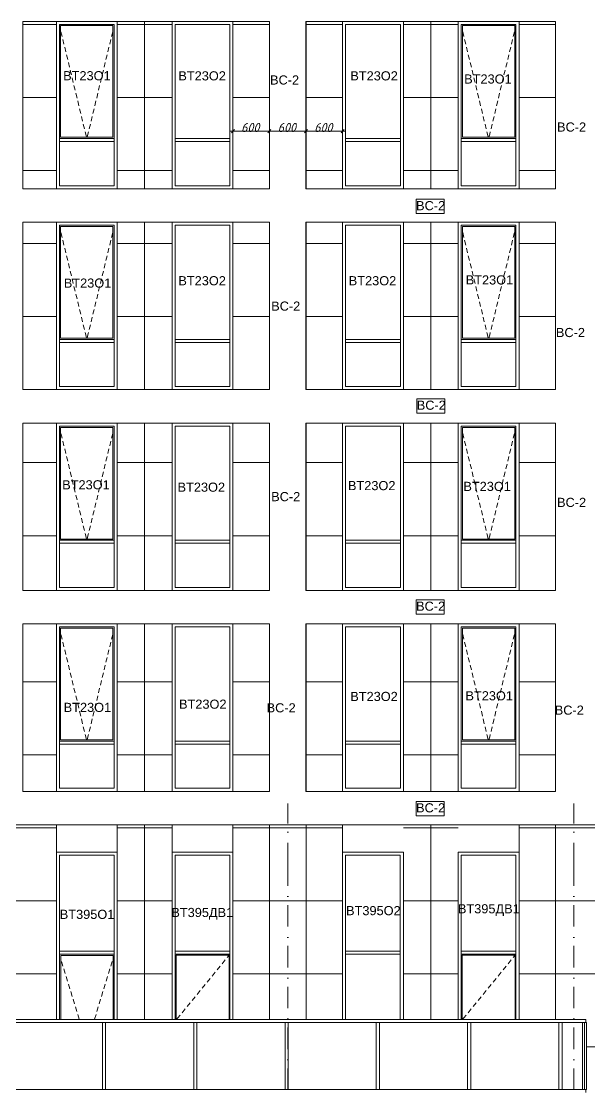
# Model space of a CAD drawing. Header units: millimetres. Extents: x 1499747 to 4230374, y -28481 to 441852.
# Drawn here: x 2644868 to 2654203, y -12484 to 5067 of the extents above; entities that cross this region are included whole.
import ezdxf
from ezdxf.xclip import XClip

# ---------------------------------------------------------------- set-up
doc = ezdxf.new("R2010")
doc.units = ezdxf.units.MM
doc.header["$MEASUREMENT"] = 0
doc.header["$XCLIPFRAME"] = 0
doc.set_wipeout_variables(frame=1)
doc.linetypes.add('Wipeout_Contour', pattern=[1000, 0, -1000])
doc.linetypes.add('Штрихпунктирная', pattern=[670.277762, 352.777767, -176.388884, 0, -141.111112])
for name, color, linetype, lineweight in [('1 Фасад_42_2D - Общий_Ном._пера__1_Ном._пера__7', 7, 'Continuous', 18), ('1 Фасад_42_2D - Общий_Ном._пера__20_Ном._пера__1', 1, 'Continuous', 18), ('1 Фасад_42_Витраж где быссейн_Ном._пера__1_Ном._пера__7', 7, 'Continuous', 18), ('1 Фасад_42_Витражные окна_Ном._пера__1_Ном._пера__7', 7, 'Continuous', 18), ('1 Фасад_42_Витражные окна_Ном._пера__20_Ном._пера__1', 1, 'Continuous', 18), ('1 Фасад_42_Витражные окна_Ном._пера__92_Ном._пера__233', 233, 'Continuous', 18), ('1 Фасад_42_Выступы_Ном._пера__1_Ном._пера__7', 7, 'Continuous', 18), ('1 Фасад_42_Отделка керамика_Ном._пера__1_Ном._пера__7', 7, 'Continuous', 18), ('1 Фасад_42_Сетка кладки_Ном._пера__20_Ном._пера__1', 1, 'Continuous', 18), ('1 Фасад_42_Сетка кладки_Ном._пера__62_Ном._пера__253', 252, 'Continuous', 18), ('1 Фасад_42_Элемент Модели - Оси_Ном._пера__2_Ном._пера__8', 8, 'Continuous', 18)]:
    doc.layers.add(name, color=color, linetype=linetype, lineweight=lineweight)
doc.layers.add('1 Фасад_42_2D - Общий_Ном._пера__20', color=7, linetype='Continuous')
doc.layers.add('Чертеж и Рисунок', color=7, linetype='Continuous')
doc.styles.add('СГЕНЕРИР_СТИЛЬ_1', font='')
doc.styles.add('СГЕНЕРИР_СТИЛЬ_2', font='arial.ttf')
doc.styles.get('СГЕНЕРИР_СТИЛЬ_1').set_extended_font_data('GOST Common', italic=True)

# ---------------------------------------------------------------- blocks, each defined once
blk = doc.blocks.new('Чертеж_5_42', base_point=(1557140, 9891))
at = {"layer": '1 Фасад_42_Витраж где быссейн_Ном._пера__1_Ном._пера__7', "color": 252, "linetype": 'Continuous', "true_color": 0x939598}
for p, q in [((1540021, 16341), (1538521, 16341)), ((1541521, 16341), (1540021, 16341)), ((1543021, 16341), (1541521, 16341)), ((1544521, 16341), (1543021, 16341)), ((1546021, 16341), (1544521, 16341)), ((1547521, 16341), (1546021, 16341)), ((1547940, 16341), (1547521, 16341)), ((1547940, 16291), (1547940, 16341)), ((1539996, 16291), (1538546, 16291)), ((1540021, 16291), (1539996, 16291)), ((1539996, 15191), (1539996, 16291)), ((1540046, 16291), (1540021, 16291)), ((1541496, 16291), (1540046, 16291)), ((1540046, 15191), (1540046, 16291)), ((1541521, 16291), (1541496, 16291)), ((1541496, 15191), (1541496, 16291)), ((1541546, 16291), (1541521, 16291)), ((1542996, 16291), (1541546, 16291)), ((1541546, 15191), (1541546, 16291)), ((1543021, 16291), (1542996, 16291)), ((1542996, 15191), (1542996, 16291)), ((1543046, 16291), (1543021, 16291)), ((1544496, 16291), (1543046, 16291)), ((1543046, 15191), (1543046, 16291)), ((1544521, 16291), (1544496, 16291)), ((1544496, 15191), (1544496, 16291)), ((1544546, 16291), (1544521, 16291)), ((1545996, 16291), (1544546, 16291)), ((1544546, 15191), (1544546, 16291)), ((1546021, 16291), (1545996, 16291)), ((1545996, 15191), (1545996, 16291)), ((1546046, 16291), (1546021, 16291)), ((1547496, 16291), (1546046, 16291)), ((1546046, 15191), (1546046, 16291)), ((1547521, 16291), (1547496, 16291)), ((1547496, 15191), (1547496, 16291)), ((1547546, 16291), (1547521, 16291)), ((1547905, 16291), (1547546, 16291)), ((1547546, 15191), (1547546, 16291)), ((1547885, 16291), (1547885, 15191)), ((1547913, 16291), (1547905, 16291)), ((1547920, 16291), (1547913, 16291)), ((1547913, 15191), (1547913, 16291)), ((1547940, 16291), (1547920, 16291)), ((1547948, 16291), (1547940, 16291)), ((1547948, 15191), (1547948, 16291)), ((1539996, 15191), (1538546, 15191)), ((1540021, 15191), (1539996, 15191)), ((1540046, 15191), (1540021, 15191)), ((1541496, 15191), (1540046, 15191)), ((1541521, 15191), (1541496, 15191)), ((1541546, 15191), (1541521, 15191)), ((1542996, 15191), (1541546, 15191)), ((1543021, 15191), (1542996, 15191)), ((1543046, 15191), (1543021, 15191)), ((1544496, 15191), (1543046, 15191)), ((1544521, 15191), (1544496, 15191)), ((1544546, 15191), (1544521, 15191)), ((1545996, 15191), (1544546, 15191)), ((1546021, 15191), (1545996, 15191)), ((1546046, 15191), (1546021, 15191)), ((1547496, 15191), (1546046, 15191)), ((1547521, 15191), (1547496, 15191)), ((1547546, 15191), (1547521, 15191)), ((1547905, 15191), (1547546, 15191)), ((1547905, 15191), (1547913, 15191)), ((1547913, 15191), (1547920, 15191)), ((1547940, 15191), (1547920, 15191)), ((1547940, 15191), (1547940, 15141)), ((1547940, 15191), (1547948, 15191))]:
    blk.add_line(p, q, dxfattribs=at)
at = {"layer": '1 Фасад_42_Витражные окна_Ном._пера__1_Ном._пера__7', "color": 252, "linetype": 'Continuous', "true_color": 0x939598}
for p, q in [((1539290, 32391), (1539290, 32691)), ((1539290, 32691), (1539740, 32691)), ((1539310, 32671), (1539310, 30836)), ((1540170, 32671), (1539310, 32671)), ((1539740, 32691), (1540190, 32691)), ((1540170, 30836), (1540170, 32671)), ((1540190, 32391), (1540190, 32691)), ((1541190, 32391), (1541190, 32691)), ((1541190, 32691), (1541640, 32691)), ((1541640, 32691), (1542090, 32691)), ((1542090, 32391), (1542090, 32691)), ((1543991, 32391), (1543991, 32691)), ((1543991, 32691), (1544441, 32691)), ((1544441, 32691), (1544891, 32691)), ((1544891, 32391), (1544891, 32691)), ((1545890, 32391), (1545890, 32691)), ((1545890, 32691), (1546340, 32691)), ((1545910, 32671), (1545910, 30836)), ((1546770, 32671), (1545910, 32671)), ((1546340, 32691), (1546790, 32691)), ((1546770, 30836), (1546770, 32671)), ((1546790, 32391), (1546790, 32691)), ((1539290, 30991), (1539290, 32391)), ((1540190, 30991), (1540190, 32391)), ((1541190, 30991), (1541190, 32391)), ((1542090, 30991), (1542090, 32391)), ((1543991, 30991), (1543991, 32391)), ((1544891, 30991), (1544891, 32391)), ((1545890, 30991), (1545890, 32391)), ((1546790, 30991), (1546790, 32391)), ((1539290, 30816), (1539290, 30991)), ((1540190, 30816), (1540190, 30991)), ((1541190, 30816), (1541190, 30991)), ((1542090, 30816), (1542090, 30991)), ((1543991, 30816), (1543991, 30991)), ((1544891, 30816), (1544891, 30991)), ((1545890, 30816), (1545890, 30991)), ((1546790, 30816), (1546790, 30991)), ((1539290, 30791), (1539290, 30816)), ((1539740, 30816), (1539290, 30816)), ((1539290, 30766), (1539290, 30791)), ((1539290, 30041), (1539290, 30766)), ((1539740, 30766), (1539290, 30766)), ((1539310, 30836), (1540170, 30836)), ((1540190, 30816), (1539740, 30816)), ((1540190, 30766), (1539740, 30766)), ((1540190, 30791), (1540190, 30816)), ((1540190, 30766), (1540190, 30791)), ((1540190, 30041), (1540190, 30766)), ((1541190, 30791), (1541190, 30816)), ((1541640, 30816), (1541190, 30816)), ((1541190, 30766), (1541190, 30791)), ((1541190, 30041), (1541190, 30766)), ((1541640, 30766), (1541190, 30766)), ((1542090, 30816), (1541640, 30816)), ((1542090, 30766), (1541640, 30766)), ((1542090, 30791), (1542090, 30816)), ((1542090, 30766), (1542090, 30791)), ((1542090, 30041), (1542090, 30766)), ((1543991, 30791), (1543991, 30816)), ((1544441, 30816), (1543991, 30816)), ((1543991, 30766), (1543991, 30791)), ((1543991, 30041), (1543991, 30766)), ((1544441, 30766), (1543991, 30766)), ((1544891, 30816), (1544441, 30816)), ((1544891, 30766), (1544441, 30766)), ((1544891, 30791), (1544891, 30816)), ((1544891, 30766), (1544891, 30791)), ((1544891, 30041), (1544891, 30766)), ((1545890, 30791), (1545890, 30816)), ((1546340, 30816), (1545890, 30816)), ((1545890, 30766), (1545890, 30791)), ((1545890, 30041), (1545890, 30766)), ((1546340, 30766), (1545890, 30766)), ((1545910, 30836), (1546770, 30836)), ((1546790, 30816), (1546340, 30816)), ((1546790, 30766), (1546340, 30766)), ((1546790, 30791), (1546790, 30816)), ((1546790, 30766), (1546790, 30791)), ((1546790, 30041), (1546790, 30766)), ((1539740, 30041), (1539290, 30041)), ((1540190, 30041), (1539740, 30041)), ((1541640, 30041), (1541190, 30041)), ((1542090, 30041), (1541640, 30041)), ((1544441, 30041), (1543991, 30041)), ((1544891, 30041), (1544441, 30041)), ((1546340, 30041), (1545890, 30041)), ((1546790, 30041), (1546340, 30041)), ((1539290, 29091), (1539290, 29391)), ((1539290, 29391), (1539740, 29391)), ((1539310, 29371), (1539310, 27536)), ((1540170, 29371), (1539310, 29371)), ((1539740, 29391), (1540190, 29391)), ((1540170, 27536), (1540170, 29371)), ((1540190, 29091), (1540190, 29391)), ((1541190, 29091), (1541190, 29391)), ((1541190, 29391), (1541640, 29391)), ((1541640, 29391), (1542090, 29391)), ((1542090, 29091), (1542090, 29391)), ((1543991, 29091), (1543991, 29391)), ((1543991, 29391), (1544441, 29391)), ((1544441, 29391), (1544891, 29391)), ((1544891, 29091), (1544891, 29391)), ((1545890, 29091), (1545890, 29391)), ((1545890, 29391), (1546340, 29391)), ((1545910, 29371), (1545910, 27536)), ((1546770, 29371), (1545910, 29371)), ((1546340, 29391), (1546790, 29391)), ((1546770, 27536), (1546770, 29371)), ((1546790, 29091), (1546790, 29391)), ((1539290, 27691), (1539290, 29091)), ((1540190, 27691), (1540190, 29091)), ((1541190, 27691), (1541190, 29091)), ((1542090, 27691), (1542090, 29091)), ((1543991, 27691), (1543991, 29091)), ((1544891, 27691), (1544891, 29091)), ((1545890, 27691), (1545890, 29091)), ((1546790, 27691), (1546790, 29091)), ((1539290, 27516), (1539290, 27691)), ((1540190, 27516), (1540190, 27691)), ((1541190, 27516), (1541190, 27691)), ((1542090, 27516), (1542090, 27691)), ((1543991, 27516), (1543991, 27691)), ((1544891, 27516), (1544891, 27691)), ((1545890, 27516), (1545890, 27691)), ((1546790, 27516), (1546790, 27691)), ((1539290, 27491), (1539290, 27516)), ((1539740, 27516), (1539290, 27516)), ((1539290, 27466), (1539290, 27491)), ((1539290, 26741), (1539290, 27466)), ((1539740, 27466), (1539290, 27466)), ((1539310, 27536), (1540170, 27536)), ((1540190, 27516), (1539740, 27516)), ((1540190, 27466), (1539740, 27466)), ((1540190, 27491), (1540190, 27516)), ((1540190, 27466), (1540190, 27491)), ((1540190, 26741), (1540190, 27466)), ((1541190, 27491), (1541190, 27516)), ((1541640, 27516), (1541190, 27516)), ((1541190, 27466), (1541190, 27491)), ((1541190, 26741), (1541190, 27466)), ((1541640, 27466), (1541190, 27466)), ((1542090, 27516), (1541640, 27516)), ((1542090, 27466), (1541640, 27466)), ((1542090, 27491), (1542090, 27516)), ((1542090, 27466), (1542090, 27491)), ((1542090, 26741), (1542090, 27466)), ((1543991, 27491), (1543991, 27516)), ((1544441, 27516), (1543991, 27516)), ((1543991, 27466), (1543991, 27491)), ((1543991, 26741), (1543991, 27466)), ((1544441, 27466), (1543991, 27466)), ((1544891, 27516), (1544441, 27516)), ((1544891, 27466), (1544441, 27466)), ((1544891, 27491), (1544891, 27516)), ((1544891, 27466), (1544891, 27491)), ((1544891, 26741), (1544891, 27466)), ((1545890, 27491), (1545890, 27516)), ((1546340, 27516), (1545890, 27516)), ((1545890, 27466), (1545890, 27491)), ((1545890, 26741), (1545890, 27466)), ((1546340, 27466), (1545890, 27466)), ((1545910, 27536), (1546770, 27536)), ((1546790, 27516), (1546340, 27516)), ((1546790, 27466), (1546340, 27466)), ((1546790, 27491), (1546790, 27516)), ((1546790, 27466), (1546790, 27491)), ((1546790, 26741), (1546790, 27466)), ((1539740, 26741), (1539290, 26741)), ((1540190, 26741), (1539740, 26741)), ((1541640, 26741), (1541190, 26741)), ((1542090, 26741), (1541640, 26741)), ((1544441, 26741), (1543991, 26741)), ((1544891, 26741), (1544441, 26741)), ((1546340, 26741), (1545890, 26741)), ((1546790, 26741), (1546340, 26741)), ((1539290, 25791), (1539290, 26091)), ((1539290, 26091), (1539740, 26091)), ((1539310, 26071), (1539310, 24236)), ((1540170, 26071), (1539310, 26071)), ((1539740, 26091), (1540190, 26091)), ((1540170, 24236), (1540170, 26071)), ((1540190, 25791), (1540190, 26091)), ((1541190, 25791), (1541190, 26091)), ((1541190, 26091), (1541640, 26091)), ((1541640, 26091), (1542090, 26091)), ((1542090, 25791), (1542090, 26091)), ((1543991, 25791), (1543991, 26091)), ((1543991, 26091), (1544441, 26091)), ((1544441, 26091), (1544891, 26091)), ((1544891, 25791), (1544891, 26091)), ((1545890, 25791), (1545890, 26091)), ((1545890, 26091), (1546340, 26091)), ((1545910, 26071), (1545910, 24236)), ((1546770, 26071), (1545910, 26071)), ((1546340, 26091), (1546790, 26091)), ((1546770, 24236), (1546770, 26071)), ((1546790, 25791), (1546790, 26091)), ((1539290, 24391), (1539290, 25791)), ((1540190, 24391), (1540190, 25791)), ((1541190, 24391), (1541190, 25791)), ((1542090, 24391), (1542090, 25791)), ((1543991, 24391), (1543991, 25791)), ((1544891, 24391), (1544891, 25791)), ((1545890, 24391), (1545890, 25791)), ((1546790, 24391), (1546790, 25791)), ((1539290, 24216), (1539290, 24391)), ((1539310, 24236), (1540170, 24236)), ((1540190, 24216), (1540190, 24391)), ((1541190, 24216), (1541190, 24391)), ((1542090, 24216), (1542090, 24391)), ((1543991, 24216), (1543991, 24391)), ((1544891, 24216), (1544891, 24391)), ((1545890, 24216), (1545890, 24391)), ((1545910, 24236), (1546770, 24236)), ((1546790, 24216), (1546790, 24391)), ((1539290, 24191), (1539290, 24216)), ((1539740, 24216), (1539290, 24216)), ((1539290, 24166), (1539290, 24191)), ((1539290, 23441), (1539290, 24166)), ((1539740, 24166), (1539290, 24166)), ((1540190, 24216), (1539740, 24216)), ((1540190, 24166), (1539740, 24166)), ((1540190, 24191), (1540190, 24216)), ((1540190, 24166), (1540190, 24191)), ((1540190, 23441), (1540190, 24166)), ((1541190, 24191), (1541190, 24216)), ((1541640, 24216), (1541190, 24216)), ((1541190, 24166), (1541190, 24191)), ((1541190, 23441), (1541190, 24166)), ((1541640, 24166), (1541190, 24166)), ((1542090, 24216), (1541640, 24216)), ((1542090, 24166), (1541640, 24166)), ((1542090, 24191), (1542090, 24216)), ((1542090, 24166), (1542090, 24191)), ((1542090, 23441), (1542090, 24166)), ((1543991, 24191), (1543991, 24216)), ((1544441, 24216), (1543991, 24216)), ((1543991, 24166), (1543991, 24191)), ((1543991, 23441), (1543991, 24166)), ((1544441, 24166), (1543991, 24166)), ((1544891, 24216), (1544441, 24216)), ((1544891, 24166), (1544441, 24166)), ((1544891, 24191), (1544891, 24216)), ((1544891, 24166), (1544891, 24191)), ((1544891, 23441), (1544891, 24166)), ((1545890, 24191), (1545890, 24216)), ((1546340, 24216), (1545890, 24216)), ((1545890, 24166), (1545890, 24191)), ((1545890, 23441), (1545890, 24166)), ((1546340, 24166), (1545890, 24166)), ((1546790, 24216), (1546340, 24216)), ((1546790, 24166), (1546340, 24166)), ((1546790, 24191), (1546790, 24216)), ((1546790, 24166), (1546790, 24191)), ((1546790, 23441), (1546790, 24166)), ((1539740, 23441), (1539290, 23441)), ((1540190, 23441), (1539740, 23441)), ((1541640, 23441), (1541190, 23441)), ((1542090, 23441), (1541640, 23441)), ((1544441, 23441), (1543991, 23441)), ((1544891, 23441), (1544441, 23441)), ((1546340, 23441), (1545890, 23441)), ((1546790, 23441), (1546340, 23441)), ((1539290, 22491), (1539290, 22791)), ((1539290, 22791), (1539740, 22791)), ((1539310, 22771), (1539310, 20936)), ((1540170, 22771), (1539310, 22771)), ((1539740, 22791), (1540190, 22791)), ((1540170, 20936), (1540170, 22771)), ((1540190, 22491), (1540190, 22791)), ((1541190, 22491), (1541190, 22791)), ((1541190, 22791), (1541640, 22791)), ((1541640, 22791), (1542090, 22791)), ((1542090, 22491), (1542090, 22791)), ((1543991, 22491), (1543991, 22791)), ((1543991, 22791), (1544441, 22791)), ((1544441, 22791), (1544891, 22791)), ((1544891, 22491), (1544891, 22791)), ((1545890, 22491), (1545890, 22791)), ((1545890, 22791), (1546340, 22791)), ((1545910, 22771), (1545910, 20936)), ((1546770, 22771), (1545910, 22771)), ((1546340, 22791), (1546790, 22791)), ((1546770, 20936), (1546770, 22771)), ((1546790, 22491), (1546790, 22791)), ((1539290, 21091), (1539290, 22491)), ((1540190, 21091), (1540190, 22491)), ((1541190, 21091), (1541190, 22491)), ((1542090, 21091), (1542090, 22491)), ((1543991, 21091), (1543991, 22491)), ((1544891, 21091), (1544891, 22491)), ((1545890, 21091), (1545890, 22491)), ((1546790, 21091), (1546790, 22491)), ((1539290, 20916), (1539290, 21091)), ((1540190, 20916), (1540190, 21091)), ((1541190, 20916), (1541190, 21091)), ((1542090, 20916), (1542090, 21091)), ((1543991, 20916), (1543991, 21091)), ((1544891, 20916), (1544891, 21091)), ((1545890, 20916), (1545890, 21091)), ((1546790, 20916), (1546790, 21091)), ((1539290, 20891), (1539290, 20916)), ((1539740, 20916), (1539290, 20916)), ((1539290, 20866), (1539290, 20891)), ((1539310, 20936), (1540170, 20936)), ((1540190, 20916), (1539740, 20916)), ((1540190, 20891), (1540190, 20916)), ((1540190, 20866), (1540190, 20891)), ((1541190, 20891), (1541190, 20916)), ((1541640, 20916), (1541190, 20916)), ((1541190, 20866), (1541190, 20891)), ((1542090, 20916), (1541640, 20916)), ((1542090, 20891), (1542090, 20916)), ((1542090, 20866), (1542090, 20891)), ((1543991, 20891), (1543991, 20916)), ((1544441, 20916), (1543991, 20916)), ((1543991, 20866), (1543991, 20891)), ((1544891, 20916), (1544441, 20916)), ((1544891, 20891), (1544891, 20916)), ((1544891, 20866), (1544891, 20891)), ((1545890, 20891), (1545890, 20916)), ((1546340, 20916), (1545890, 20916)), ((1545890, 20866), (1545890, 20891)), ((1545910, 20936), (1546770, 20936)), ((1546790, 20916), (1546340, 20916)), ((1546790, 20891), (1546790, 20916)), ((1546790, 20866), (1546790, 20891)), ((1539290, 20141), (1539290, 20866)), ((1539740, 20866), (1539290, 20866)), ((1540190, 20866), (1539740, 20866)), ((1540190, 20141), (1540190, 20866)), ((1541190, 20141), (1541190, 20866)), ((1541640, 20866), (1541190, 20866)), ((1542090, 20866), (1541640, 20866)), ((1542090, 20141), (1542090, 20866)), ((1543991, 20141), (1543991, 20866)), ((1544441, 20866), (1543991, 20866)), ((1544891, 20866), (1544441, 20866)), ((1544891, 20141), (1544891, 20866)), ((1545890, 20141), (1545890, 20866)), ((1546340, 20866), (1545890, 20866)), ((1546790, 20866), (1546340, 20866)), ((1546790, 20141), (1546790, 20866)), ((1539740, 20141), (1539290, 20141)), ((1540190, 20141), (1539740, 20141)), ((1541640, 20141), (1541190, 20141)), ((1542090, 20141), (1541640, 20141)), ((1544441, 20141), (1543991, 20141)), ((1544891, 20141), (1544441, 20141)), ((1546340, 20141), (1545890, 20141)), ((1546790, 20141), (1546340, 20141)), ((1540191, 19041), (1539291, 19041)), ((1539291, 17466), (1539291, 19041)), ((1540191, 17466), (1540191, 19041)), ((1541232, 19041), (1541191, 19041)), ((1541191, 17466), (1541191, 19041)), ((1542091, 19041), (1541232, 19041)), ((1542091, 19041), (1542091, 17466)), ((1544890, 19041), (1543990, 19041)), ((1543990, 17466), (1543990, 19041)), ((1544890, 17466), (1544890, 19041)), ((1545931, 19041), (1545890, 19041)), ((1545890, 17466), (1545890, 19041)), ((1546790, 19041), (1545931, 19041)), ((1546790, 19041), (1546790, 17466)), ((1539291, 17441), (1539291, 17466)), ((1540191, 17466), (1539291, 17466)), ((1539291, 17416), (1539291, 17441)), ((1540191, 17416), (1539291, 17416)), ((1539291, 16341), (1539291, 17416)), ((1539311, 17396), (1539311, 16341)), ((1540171, 17396), (1539311, 17396)), ((1540171, 16341), (1540171, 17396)), ((1540191, 17441), (1540191, 17466)), ((1540191, 17416), (1540191, 17441)), ((1540191, 16341), (1540191, 17416)), ((1541191, 17441), (1541191, 17466)), ((1541191, 17466), (1541232, 17466)), ((1541191, 17416), (1541191, 17441)), ((1541191, 17416), (1541232, 17416)), ((1541191, 16341), (1541191, 17416)), ((1542076, 17401), (1541206, 17401)), ((1541206, 17401), (1541206, 16341)), ((1541232, 17466), (1542091, 17466)), ((1541232, 17416), (1542091, 17416)), ((1542076, 16341), (1542076, 17401)), ((1542091, 17466), (1542091, 17441)), ((1542091, 17441), (1542091, 17416)), ((1542091, 17416), (1542091, 16341)), ((1543990, 17441), (1543990, 17466)), ((1544890, 17466), (1543990, 17466)), ((1543990, 17416), (1543990, 17441)), ((1544890, 17416), (1543990, 17416)), ((1543990, 16341), (1543990, 17416)), ((1544890, 17441), (1544890, 17466)), ((1544890, 17416), (1544890, 17441)), ((1544890, 16341), (1544890, 17416)), ((1545890, 17441), (1545890, 17466)), ((1545890, 17466), (1545931, 17466)), ((1545890, 17416), (1545890, 17441)), ((1545890, 17416), (1545931, 17416)), ((1545890, 16341), (1545890, 17416)), ((1546775, 17401), (1545905, 17401)), ((1545905, 17401), (1545905, 16341)), ((1545931, 17466), (1546790, 17466)), ((1545931, 17416), (1546790, 17416)), ((1546775, 16341), (1546775, 17401)), ((1546790, 17466), (1546790, 17441)), ((1546790, 17441), (1546790, 17416)), ((1546790, 17416), (1546790, 16341))]:
    blk.add_line(p, q, dxfattribs=at)
at = {"layer": '1 Фасад_42_Витражные окна_Ном._пера__92_Ном._пера__233', "color": 252, "linetype": 'Continuous', "true_color": 0x939598}
for p, q in [((1539316, 32570), (1539335, 32492)), ((1540165, 32570), (1540146, 32492)), ((1545916, 32570), (1545935, 32492)), ((1546765, 32570), (1546746, 32492)), ((1539346, 32444), (1539365, 32366)), ((1539377, 32317), (1539396, 32239)), ((1540104, 32317), (1540085, 32239)), ((1540134, 32444), (1540116, 32366)), ((1545946, 32444), (1545965, 32366)), ((1545977, 32317), (1545996, 32239)), ((1546704, 32317), (1546685, 32239)), ((1546734, 32444), (1546715, 32366)), ((1539407, 32191), (1539426, 32113)), ((1540073, 32191), (1540055, 32113)), ((1546007, 32191), (1546026, 32113)), ((1546673, 32191), (1546654, 32113)), ((1539438, 32064), (1539457, 31987)), ((1540043, 32064), (1540024, 31987)), ((1546038, 32064), (1546057, 31987)), ((1546643, 32064), (1546624, 31987)), ((1539468, 31938), (1539487, 31860)), ((1539499, 31812), (1539518, 31734)), ((1539982, 31812), (1539963, 31734)), ((1540012, 31938), (1539994, 31860)), ((1546068, 31938), (1546087, 31860)), ((1546099, 31812), (1546118, 31734)), ((1546582, 31812), (1546563, 31734)), ((1546612, 31938), (1546593, 31860)), ((1539529, 31685), (1539548, 31608)), ((1539951, 31685), (1539933, 31608)), ((1546129, 31685), (1546148, 31608)), ((1546551, 31685), (1546532, 31608)), ((1539560, 31559), (1539579, 31481)), ((1539590, 31433), (1539609, 31355)), ((1539890, 31433), (1539872, 31355)), ((1539921, 31559), (1539902, 31481)), ((1546160, 31559), (1546179, 31481)), ((1546190, 31433), (1546209, 31355)), ((1546490, 31433), (1546471, 31355)), ((1546521, 31559), (1546502, 31481)), ((1539621, 31306), (1539640, 31228)), ((1539860, 31306), (1539841, 31228)), ((1546221, 31306), (1546240, 31228)), ((1546460, 31306), (1546441, 31228)), ((1539651, 31180), (1539670, 31102)), ((1539829, 31180), (1539811, 31102)), ((1546251, 31180), (1546270, 31102)), ((1546429, 31180), (1546410, 31102)), ((1539682, 31053), (1539701, 30976)), ((1539712, 30927), (1539722, 30889)), ((1539768, 30927), (1539759, 30889)), ((1539799, 31053), (1539780, 30976)), ((1546282, 31053), (1546301, 30976)), ((1546312, 30927), (1546322, 30889)), ((1546368, 30927), (1546359, 30889)), ((1546399, 31053), (1546380, 30976)), ((1539722, 30889), (1539734, 30836)), ((1539759, 30889), (1539746, 30836)), ((1546322, 30889), (1546334, 30836)), ((1546359, 30889), (1546346, 30836)), ((1539316, 29270), (1539335, 29192)), ((1539346, 29144), (1539365, 29066)), ((1540134, 29144), (1540116, 29066)), ((1540165, 29270), (1540146, 29192)), ((1545916, 29270), (1545935, 29192)), ((1545946, 29144), (1545965, 29066)), ((1546734, 29144), (1546715, 29066)), ((1546765, 29270), (1546746, 29192)), ((1539377, 29017), (1539396, 28939)), ((1540104, 29017), (1540085, 28939)), ((1545977, 29017), (1545996, 28939)), ((1546704, 29017), (1546685, 28939)), ((1539407, 28891), (1539426, 28813)), ((1540073, 28891), (1540055, 28813)), ((1546007, 28891), (1546026, 28813)), ((1546673, 28891), (1546654, 28813)), ((1539438, 28764), (1539457, 28687)), ((1539468, 28638), (1539487, 28560)), ((1540012, 28638), (1539994, 28560)), ((1540043, 28764), (1540024, 28687)), ((1546038, 28764), (1546057, 28687)), ((1546068, 28638), (1546087, 28560)), ((1546612, 28638), (1546593, 28560)), ((1546643, 28764), (1546624, 28687)), ((1539499, 28512), (1539518, 28434)), ((1539982, 28512), (1539963, 28434)), ((1546099, 28512), (1546118, 28434)), ((1546582, 28512), (1546563, 28434)), ((1539529, 28385), (1539548, 28308)), ((1539560, 28259), (1539579, 28181)), ((1539921, 28259), (1539902, 28181)), ((1539951, 28385), (1539933, 28308)), ((1546129, 28385), (1546148, 28308)), ((1546160, 28259), (1546179, 28181)), ((1546521, 28259), (1546502, 28181)), ((1546551, 28385), (1546532, 28308)), ((1539590, 28133), (1539609, 28055)), ((1539890, 28133), (1539872, 28055)), ((1546190, 28133), (1546209, 28055)), ((1546490, 28133), (1546471, 28055)), ((1539621, 28006), (1539640, 27928)), ((1539860, 28006), (1539841, 27928)), ((1546221, 28006), (1546240, 27928)), ((1546460, 28006), (1546441, 27928)), ((1539651, 27880), (1539670, 27802)), ((1539682, 27753), (1539701, 27676)), ((1539799, 27753), (1539780, 27676)), ((1539829, 27880), (1539811, 27802)), ((1546251, 27880), (1546270, 27802)), ((1546282, 27753), (1546301, 27676)), ((1546399, 27753), (1546380, 27676)), ((1546429, 27880), (1546410, 27802)), ((1539712, 27627), (1539722, 27589)), ((1539722, 27589), (1539734, 27536)), ((1539759, 27589), (1539746, 27536)), ((1539768, 27627), (1539759, 27589)), ((1546312, 27627), (1546322, 27589)), ((1546322, 27589), (1546334, 27536)), ((1546359, 27589), (1546346, 27536)), ((1546368, 27627), (1546359, 27589)), ((1539316, 25970), (1539335, 25892)), ((1539346, 25844), (1539365, 25766)), ((1540134, 25844), (1540116, 25766)), ((1540165, 25970), (1540146, 25892)), ((1545916, 25970), (1545935, 25892)), ((1545946, 25844), (1545965, 25766)), ((1546734, 25844), (1546715, 25766)), ((1546765, 25970), (1546746, 25892)), ((1539377, 25717), (1539396, 25639)), ((1540104, 25717), (1540085, 25639)), ((1545977, 25717), (1545996, 25639)), ((1546704, 25717), (1546685, 25639)), ((1539407, 25591), (1539426, 25513)), ((1539438, 25464), (1539457, 25387)), ((1540043, 25464), (1540024, 25387)), ((1540073, 25591), (1540055, 25513)), ((1546007, 25591), (1546026, 25513)), ((1546038, 25464), (1546057, 25387)), ((1546643, 25464), (1546624, 25387)), ((1546673, 25591), (1546654, 25513)), ((1539468, 25338), (1539487, 25260)), ((1540012, 25338), (1539994, 25260)), ((1546068, 25338), (1546087, 25260)), ((1546612, 25338), (1546593, 25260)), ((1539499, 25212), (1539518, 25134)), ((1539982, 25212), (1539963, 25134)), ((1546099, 25212), (1546118, 25134)), ((1546582, 25212), (1546563, 25134)), ((1539529, 25085), (1539548, 25008)), ((1539560, 24959), (1539579, 24881)), ((1539921, 24959), (1539902, 24881)), ((1539951, 25085), (1539933, 25008)), ((1546129, 25085), (1546148, 25008)), ((1546160, 24959), (1546179, 24881)), ((1546521, 24959), (1546502, 24881)), ((1546551, 25085), (1546532, 25008)), ((1539590, 24833), (1539609, 24755)), ((1539890, 24833), (1539872, 24755)), ((1546190, 24833), (1546209, 24755)), ((1546490, 24833), (1546471, 24755)), ((1539621, 24706), (1539640, 24628)), ((1539651, 24580), (1539670, 24502)), ((1539829, 24580), (1539811, 24502)), ((1539860, 24706), (1539841, 24628)), ((1546221, 24706), (1546240, 24628)), ((1546251, 24580), (1546270, 24502)), ((1546429, 24580), (1546410, 24502)), ((1546460, 24706), (1546441, 24628)), ((1539682, 24453), (1539701, 24376)), ((1539799, 24453), (1539780, 24376)), ((1546282, 24453), (1546301, 24376)), ((1546399, 24453), (1546380, 24376)), ((1539712, 24327), (1539722, 24289)), ((1539722, 24289), (1539734, 24236)), ((1539759, 24289), (1539746, 24236)), ((1539768, 24327), (1539759, 24289)), ((1546312, 24327), (1546322, 24289)), ((1546322, 24289), (1546334, 24236)), ((1546359, 24289), (1546346, 24236)), ((1546368, 24327), (1546359, 24289)), ((1539316, 22670), (1539335, 22592)), ((1540165, 22670), (1540146, 22592)), ((1545916, 22670), (1545935, 22592)), ((1546765, 22670), (1546746, 22592)), ((1539346, 22544), (1539365, 22466)), ((1540134, 22544), (1540116, 22466)), ((1545946, 22544), (1545965, 22466)), ((1546734, 22544), (1546715, 22466)), ((1539377, 22417), (1539396, 22339)), ((1539407, 22291), (1539426, 22213)), ((1540073, 22291), (1540055, 22213)), ((1540104, 22417), (1540085, 22339)), ((1545977, 22417), (1545996, 22339)), ((1546007, 22291), (1546026, 22213)), ((1546673, 22291), (1546654, 22213)), ((1546704, 22417), (1546685, 22339)), ((1539438, 22164), (1539457, 22087)), ((1540043, 22164), (1540024, 22087)), ((1546038, 22164), (1546057, 22087)), ((1546643, 22164), (1546624, 22087)), ((1539468, 22038), (1539487, 21960)), ((1540012, 22038), (1539994, 21960)), ((1546068, 22038), (1546087, 21960)), ((1546612, 22038), (1546593, 21960)), ((1539499, 21912), (1539518, 21834)), ((1539529, 21785), (1539548, 21708)), ((1539951, 21785), (1539933, 21708)), ((1539982, 21912), (1539963, 21834)), ((1546099, 21912), (1546118, 21834)), ((1546129, 21785), (1546148, 21708)), ((1546551, 21785), (1546532, 21708)), ((1546582, 21912), (1546563, 21834)), ((1539560, 21659), (1539579, 21581)), ((1539921, 21659), (1539902, 21581)), ((1546160, 21659), (1546179, 21581)), ((1546521, 21659), (1546502, 21581)), ((1539590, 21533), (1539609, 21455)), ((1539890, 21533), (1539872, 21455)), ((1546190, 21533), (1546209, 21455)), ((1546490, 21533), (1546471, 21455)), ((1539621, 21406), (1539640, 21328)), ((1539651, 21280), (1539670, 21202)), ((1539829, 21280), (1539811, 21202)), ((1539860, 21406), (1539841, 21328)), ((1546221, 21406), (1546240, 21328)), ((1546251, 21280), (1546270, 21202)), ((1546429, 21280), (1546410, 21202)), ((1546460, 21406), (1546441, 21328)), ((1539682, 21153), (1539701, 21076)), ((1539799, 21153), (1539780, 21076)), ((1546282, 21153), (1546301, 21076)), ((1546399, 21153), (1546380, 21076)), ((1539712, 21027), (1539722, 20989)), ((1539722, 20989), (1539734, 20936)), ((1539759, 20989), (1539746, 20936)), ((1539768, 21027), (1539759, 20989)), ((1546312, 21027), (1546322, 20989)), ((1546322, 20989), (1546334, 20936)), ((1546359, 20989), (1546346, 20936)), ((1546368, 21027), (1546359, 20989)), ((1542076, 17397), (1542045, 17359)), ((1542091, 17415), (1542076, 17397)), ((1546775, 17397), (1546745, 17359)), ((1546790, 17415), (1546775, 17397)), ((1539324, 17297), (1539347, 17220)), ((1540158, 17297), (1540134, 17220)), ((1541931, 17220), (1541881, 17158)), ((1542013, 17321), (1541963, 17259)), ((1546631, 17220), (1546580, 17158)), ((1546713, 17321), (1546662, 17259)), ((1539362, 17173), (1539385, 17096)), ((1539400, 17048), (1539424, 16972)), ((1540082, 17048), (1540058, 16972)), ((1540120, 17173), (1540096, 17096)), ((1541849, 17119), (1541799, 17057)), ((1546549, 17119), (1546498, 17057)), ((1539438, 16924), (1539462, 16848)), ((1540044, 16924), (1540020, 16848)), ((1541685, 16918), (1541634, 16856)), ((1541767, 17018), (1541716, 16956)), ((1546384, 16918), (1546334, 16856)), ((1546466, 17018), (1546416, 16956)), ((1539476, 16800), (1539500, 16723)), ((1539514, 16675), (1539538, 16599)), ((1539967, 16675), (1539944, 16599)), ((1540005, 16800), (1539982, 16723)), ((1541520, 16716), (1541470, 16654)), ((1541602, 16817), (1541552, 16755)), ((1546220, 16716), (1546169, 16654)), ((1546302, 16817), (1546251, 16755)), ((1539552, 16551), (1539576, 16475)), ((1539929, 16551), (1539906, 16475)), ((1541356, 16515), (1541305, 16453)), ((1541438, 16616), (1541388, 16554)), ((1546055, 16515), (1546005, 16453)), ((1546138, 16616), (1546087, 16554)), ((1539591, 16427), (1539614, 16350)), ((1539891, 16427), (1539868, 16350)), ((1541236, 16368), (1541214, 16341)), ((1541274, 16414), (1541236, 16368)), ((1545936, 16368), (1545914, 16341)), ((1545973, 16414), (1545936, 16368))]:
    blk.add_line(p, q, dxfattribs=at)
at = {"layer": '1 Фасад_42_Выступы_Ном._пера__1_Ном._пера__7', "color": 252, "linetype": 'Continuous', "true_color": 0x939598}
for p, q in [((1538690, 29991), (1538690, 32741)), ((1538690, 32741), (1542740, 32741)), ((1542740, 29991), (1542740, 32741)), ((1543340, 29991), (1543340, 32741)), ((1543340, 32741), (1547440, 32741)), ((1547440, 29991), (1547440, 32741)), ((1538690, 29991), (1542740, 29991)), ((1543340, 29991), (1547440, 29991)), ((1538690, 26691), (1538690, 29441)), ((1538690, 29441), (1542740, 29441)), ((1542740, 26691), (1542740, 29441)), ((1543340, 26691), (1543340, 29441)), ((1543340, 29441), (1547440, 29441)), ((1547440, 26691), (1547440, 29441)), ((1538690, 26691), (1542740, 26691)), ((1543340, 26691), (1547440, 26691)), ((1538690, 23391), (1538690, 26141)), ((1538690, 26141), (1542740, 26141)), ((1542740, 23391), (1542740, 26141)), ((1543340, 23391), (1543340, 26141)), ((1543340, 26141), (1547440, 26141)), ((1547440, 23391), (1547440, 26141)), ((1538690, 23391), (1542740, 23391)), ((1543340, 23391), (1547440, 23391)), ((1538690, 20091), (1538690, 22841)), ((1538690, 22841), (1542740, 22841)), ((1542740, 20091), (1542740, 22841)), ((1543340, 20091), (1543340, 22841)), ((1543340, 22841), (1547440, 22841)), ((1547440, 20091), (1547440, 22841)), ((1538690, 20091), (1542740, 20091)), ((1543340, 20091), (1547440, 20091)), ((1538165, 19541), (1552240, 19541))]:
    blk.add_line(p, q, dxfattribs=at)
at = {"layer": '1 Фасад_42_Отделка керамика_Ном._пера__1_Ном._пера__7', "color": 252, "linetype": 'Continuous', "true_color": 0x939598}
for p, q in [((1544941, 32741), (1544941, 29991)), ((1545840, 29991), (1545840, 32741)), ((1546840, 32741), (1546840, 29991)), ((1544941, 29441), (1544941, 26691)), ((1545840, 26691), (1545840, 29441)), ((1546840, 29441), (1546840, 26691)), ((1544941, 26141), (1544941, 23391)), ((1545840, 23391), (1545840, 26141)), ((1546840, 26141), (1546840, 23391)), ((1544941, 22841), (1544941, 20091)), ((1545840, 20091), (1545840, 22841)), ((1546840, 22841), (1546840, 20091)), ((1539241, 16341), (1539241, 19091)), ((1539241, 19091), (1540241, 19091)), ((1540241, 19091), (1540241, 16341)), ((1541141, 16341), (1541141, 19091)), ((1541141, 19091), (1542141, 19091)), ((1542141, 19091), (1542141, 16341)), ((1543940, 16341), (1543940, 19091)), ((1543940, 19091), (1544940, 19091)), ((1544940, 19091), (1544940, 16341)), ((1545840, 16341), (1545840, 19091)), ((1545840, 19091), (1546840, 19091))]:
    blk.add_line(p, q, dxfattribs=at)
at = {"layer": '1 Фасад_42_Сетка кладки_Ном._пера__20_Ном._пера__1', "color": 252, "linetype": 'Continuous', "true_color": 0x939598}
for p, q in [((1542140, 30890), (1542140, 32441)), ((1542740, 30890), (1542740, 32441)), ((1542740, 30890), (1542740, 32441)), ((1543341, 30890), (1543341, 32441)), ((1543341, 30890), (1543341, 32441)), ((1543941, 30890), (1543941, 32441)), ((1542103, 30937), (1542140, 30937)), ((1542165, 30962), (1542115, 30912)), ((1542140, 30937), (1542740, 30937)), ((1542765, 30962), (1542715, 30912)), ((1542765, 30962), (1542715, 30912)), ((1542740, 30937), (1543341, 30937)), ((1543366, 30962), (1543316, 30912)), ((1543366, 30962), (1543316, 30912)), ((1543341, 30937), (1543941, 30937)), ((1543916, 30912), (1543966, 30962)), ((1543941, 30937), (1543978, 30937))]:
    blk.add_line(p, q, dxfattribs=at)
at = {"layer": '1 Фасад_42_Сетка кладки_Ном._пера__62_Ном._пера__253', "color": 252, "linetype": 'Continuous', "true_color": 0x939598}
for p, q in [((1538690, 32691), (1539240, 32691)), ((1539240, 32741), (1539240, 29991)), ((1540240, 32741), (1540240, 29991)), ((1540241, 32691), (1541140, 32691)), ((1540690, 32741), (1540690, 29991)), ((1541140, 32741), (1541140, 29991)), ((1541140, 32691), (1541141, 32691)), ((1542140, 32741), (1542140, 29991)), ((1542141, 32691), (1542740, 32691)), ((1542740, 32741), (1542740, 29991)), ((1543340, 32691), (1543940, 32691)), ((1543341, 32741), (1543341, 29991)), ((1543941, 32741), (1543941, 29991)), ((1544940, 32691), (1544941, 32691)), ((1544941, 32691), (1545840, 32691)), ((1545391, 32741), (1545391, 29991)), ((1546840, 32741), (1546840, 29991)), ((1546840, 32691), (1547440, 32691)), ((1547440, 32741), (1547440, 29991)), ((1538690, 31491), (1539240, 31491)), ((1540241, 31491), (1541140, 31491)), ((1541140, 31491), (1541141, 31491)), ((1542141, 31491), (1542740, 31491)), ((1543340, 31491), (1543940, 31491)), ((1544940, 31491), (1544941, 31491)), ((1544941, 31491), (1545840, 31491)), ((1546840, 31491), (1547440, 31491)), ((1538690, 30291), (1539240, 30291)), ((1540241, 30291), (1541140, 30291)), ((1541140, 30291), (1541141, 30291)), ((1542141, 30291), (1542740, 30291)), ((1543340, 30291), (1543940, 30291)), ((1544940, 30291), (1544941, 30291)), ((1544941, 30291), (1545840, 30291)), ((1546840, 30291), (1547440, 30291)), ((1539240, 29441), (1539240, 26691)), ((1540240, 29441), (1540240, 26691)), ((1540690, 29441), (1540690, 26691)), ((1541140, 29441), (1541140, 26691)), ((1542140, 29441), (1542140, 26691)), ((1542740, 29441), (1542740, 26691)), ((1543341, 29441), (1543341, 26691)), ((1543941, 29441), (1543941, 26691)), ((1545391, 29441), (1545391, 26691)), ((1546840, 29441), (1546840, 26691)), ((1547440, 29441), (1547440, 26691)), ((1538690, 29091), (1539240, 29091)), ((1540241, 29091), (1541140, 29091)), ((1541140, 29091), (1541141, 29091)), ((1542141, 29091), (1542740, 29091)), ((1543340, 29091), (1543940, 29091)), ((1544940, 29091), (1544941, 29091)), ((1544941, 29091), (1545840, 29091)), ((1546840, 29091), (1547440, 29091)), ((1538690, 27891), (1539240, 27891)), ((1540241, 27891), (1541140, 27891)), ((1541140, 27891), (1541141, 27891)), ((1542141, 27891), (1542740, 27891)), ((1543340, 27891), (1543940, 27891)), ((1544940, 27891), (1544941, 27891)), ((1544941, 27891), (1545840, 27891)), ((1546840, 27891), (1547440, 27891)), ((1539240, 26141), (1539240, 23391)), ((1540240, 26141), (1540240, 23391)), ((1540690, 26141), (1540690, 23391)), ((1541140, 26141), (1541140, 23391)), ((1542140, 26141), (1542140, 23391)), ((1542740, 26141), (1542740, 23391)), ((1543341, 26141), (1543341, 23391)), ((1543941, 26141), (1543941, 23391)), ((1545391, 26141), (1545391, 23391)), ((1546840, 26141), (1546840, 23391)), ((1547440, 26141), (1547440, 23391)), ((1538690, 25491), (1539240, 25491)), ((1540241, 25491), (1541140, 25491)), ((1541140, 25491), (1541141, 25491)), ((1542141, 25491), (1542740, 25491)), ((1543340, 25491), (1543940, 25491)), ((1544940, 25491), (1544941, 25491)), ((1544941, 25491), (1545840, 25491)), ((1546840, 25491), (1547440, 25491)), ((1538690, 24291), (1539240, 24291)), ((1540241, 24291), (1541140, 24291)), ((1541140, 24291), (1541141, 24291)), ((1542141, 24291), (1542740, 24291)), ((1543340, 24291), (1543940, 24291)), ((1544940, 24291), (1544941, 24291)), ((1544941, 24291), (1545840, 24291)), ((1546840, 24291), (1547440, 24291)), ((1539240, 22841), (1539240, 20091)), ((1540240, 22841), (1540240, 20091)), ((1540690, 22841), (1540690, 20091)), ((1541140, 22841), (1541140, 20091)), ((1542140, 22841), (1542140, 20091)), ((1542740, 22841), (1542740, 20091)), ((1543341, 22841), (1543341, 20091)), ((1543941, 22841), (1543941, 20091)), ((1545391, 22841), (1545391, 20091)), ((1546840, 22841), (1546840, 20091)), ((1547440, 22841), (1547440, 20091)), ((1538690, 21891), (1539240, 21891)), ((1540241, 21891), (1541140, 21891)), ((1541140, 21891), (1541141, 21891)), ((1542141, 21891), (1542740, 21891)), ((1543340, 21891), (1543940, 21891)), ((1544940, 21891), (1544941, 21891)), ((1544941, 21891), (1545840, 21891)), ((1546840, 21891), (1547440, 21891)), ((1538690, 20691), (1539240, 20691)), ((1540241, 20691), (1541140, 20691)), ((1541140, 20691), (1541141, 20691)), ((1542141, 20691), (1542740, 20691)), ((1543340, 20691), (1543940, 20691)), ((1544940, 20691), (1544941, 20691)), ((1544941, 20691), (1545840, 20691)), ((1546840, 20691), (1547440, 20691)), ((1537365, 19491), (1539240, 19491)), ((1539240, 19541), (1539240, 16341)), ((1540240, 19541), (1540240, 16341)), ((1540241, 19491), (1541141, 19491)), ((1540690, 19541), (1540690, 16341)), ((1541140, 19541), (1541140, 16341)), ((1542140, 19541), (1542140, 16341)), ((1542141, 19491), (1543940, 19491)), ((1542740, 19541), (1542740, 16341)), ((1543341, 19541), (1543341, 16341)), ((1543941, 19541), (1543941, 16341)), ((1544940, 19491), (1545840, 19491)), ((1545391, 19541), (1545391, 16341)), ((1546840, 19541), (1546840, 16341)), ((1546840, 19491), (1548640, 19491)), ((1547440, 19541), (1547440, 16341)), ((1537365, 18291), (1539241, 18291)), ((1540241, 18291), (1541141, 18291)), ((1541141, 18291), (1541141, 18291)), ((1542141, 18291), (1543940, 18291)), ((1543940, 18291), (1543940, 18291)), ((1544940, 18291), (1545840, 18291)), ((1546840, 18291), (1548640, 18291)), ((1537515, 17091), (1539240, 17091)), ((1540241, 17091), (1541141, 17091)), ((1541141, 17091), (1541141, 17091)), ((1542141, 17091), (1543940, 17091)), ((1543940, 17091), (1543940, 17091)), ((1544940, 17091), (1545840, 17091)), ((1546840, 17091), (1548640, 17091)), ((1547948, 15891), (1548640, 15891))]:
    blk.add_line(p, q, dxfattribs=at)
at = {"layer": '1 Фасад_42_Элемент Модели - Оси_Ном._пера__2_Ном._пера__8', "linetype": 'Штрихпунктирная'}
for p, q in [((1543040, 18891), (1543040, 19891)), ((1547740, 18891), (1547740, 19891)), ((1543040, 18891), (1543040, 3891)), ((1547740, 18891), (1547740, 3891))]:
    blk.add_line(p, q, dxfattribs=at)
at = {"layer": '1 Фасад_42_Витражные окна_Ном._пера__20_Ном._пера__1', "color": 252, "linetype": 'Continuous', "true_color": 0x939598, "char_height": 150, "attachment_point": 4, "style": 'СГЕНЕРИР_СТИЛЬ_2'}
for s, insert in [('\\A1;{\\pql;\\fArial|b0|i0|c204|p0;\\W1.000000;ВТ23О1}', (1539351, 31847)), ('\\A1;{\\pql;\\fArial|b0|i0|c204|p0;\\W1.000000;ВТ23О2}', (1541244, 31845)), ('\\A1;{\\pql;\\fArial|b0|i0|c204|p0;\\W1.000000;ВС-2}', (1542750, 31777)), ('\\A1;{\\pql;\\fArial|b0|i0|c204|p0;\\W1.000000;ВТ23О2}', (1544069, 31845)), ('\\A1;{\\pql;\\fArial|b0|i0|c204|p0;\\W1.000000;ВТ23О1}', (1545939, 31793)), ('\\A1;{\\pql;\\fArial|b0|i0|c204|p0;\\W1.000000;ВС-2}', (1547465, 31004)), ('\\A1;{\\pql;\\fArial|b0|i0|c204|p0;\\W1.000000;ВТ23О1}', (1539362, 28440)), ('\\A1;{\\pql;\\fArial|b0|i0|c204|p0;\\W1.000000;ВТ23О2}', (1541244, 28479)), ('\\A1;{\\pql;\\fArial|b0|i0|c204|p0;\\W1.000000;ВТ23О2}', (1544043, 28479)), ('\\A1;{\\pql;\\fArial|b0|i0|c204|p0;\\W1.000000;ВТ23О1}', (1545964, 28492)), ('\\A1;{\\pql;\\fArial|b0|i0|c204|p0;\\W1.000000;ВС-2}', (1542769, 28062)), ('\\A1;{\\pql;\\fArial|b0|i0|c204|p0;\\W1.000000;ВС-2}', (1547446, 27628)), ('\\A1;{\\pql;\\fArial|b0|i0|c204|p0;\\W1.000000;ВТ23О1}', (1539336, 25126)), ('\\A1;{\\pql;\\fArial|b0|i0|c204|p0;\\W1.000000;ВТ23О2}', (1541231, 25087)), ('\\A1;{\\pql;\\fArial|b0|i0|c204|p0;\\W1.000000;ВТ23О2}', (1544030, 25113)), ('\\A1;{\\pql;\\fArial|b0|i0|c204|p0;\\W1.000000;ВТ23О1}', (1545926, 25100)), ('\\A1;{\\pql;\\fArial|b0|i0|c204|p0;\\W1.000000;ВС-2}', (1542769, 24932)), ('\\A1;{\\pql;\\fArial|b0|i0|c204|p0;\\W1.000000;ВС-2}', (1547465, 24837)), ('\\A1;{\\pql;\\fArial|b0|i0|c204|p0;\\W1.000000;ВТ23О2}', (1541255, 21522)), ('\\A1;{\\pql;\\fArial|b0|i0|c204|p0;\\W1.000000;ВТ23О2}', (1544068, 21649)), ('\\A1;{\\pql;\\fArial|b0|i0|c204|p0;\\W1.000000;ВТ23О1}', (1545960, 21660)), ('\\A1;{\\pql;\\fArial|b0|i0|c204|p0;\\W1.000000;ВТ23О1}', (1539360, 21469)), ('\\A1;{\\pql;\\fArial|b0|i0|c204|p0;\\W1.000000;ВС-2}', (1542694, 21462)), ('\\A1;{\\pql;\\fArial|b0|i0|c204|p0;\\W1.000000;ВС-2}', (1547427, 21424)), ('\\A1;{\\pql;\\fArial|b0|i0|c204|p0;\\W1.000000;ВТ395О1}', (1539296, 18069)), ('\\A1;{\\pql;\\fArial|b0|i0|c204|p0;\\W1.000000;ВТ395ДВ1}', (1541129, 18079)), ('\\A1;{\\pql;\\fArial|b0|i0|c204|p0;\\W1.000000;ВТ395О2}', (1543999, 18130)), ('\\A1;{\\pql;\\fArial|b0|i0|c204|p0;\\W1.000000;ВТ395ДВ1}', (1545836, 18140))]:
    blk.add_mtext(s, dxfattribs=dict(at, insert=insert))
at = {"layer": '1 Фасад_42_Сетка кладки_Ном._пера__20_Ном._пера__1', "color": 252, "linetype": 'Continuous', "true_color": 0x939598, "char_height": 150, "attachment_point": 7, "style": 'СГЕНЕРИР_СТИЛЬ_1'}
for insert in [(1542275, 30923), (1542876, 30923), (1543476, 30923)]:
    blk.add_mtext('\\A1;{\\pql;\\fGOST Common|b0|i1|c204|p0;\\W1.000000;600}', dxfattribs=dict(at, insert=insert))
at = {"color": 252, "linetype": 'Wipeout_Contour', "ltscale": 6182660.72064588, "true_color": 0x939598}
blk.add_wipeout([(1545149, 29818), (1545149, 29583), (1545611, 29583), (1545611, 29818)], dxfattribs=at).dxf.layer = '1 Фасад_42_2D - Общий_Ном._пера__20'
at = {"color": 252, "linetype": 'Wipeout_Contour', "ltscale": 6182468.968105407, "true_color": 0x939598}
blk.add_wipeout([(1545160, 26540), (1545160, 26304), (1545622, 26304), (1545622, 26540)], dxfattribs=at).dxf.layer = '1 Фасад_42_2D - Общий_Ном._пера__20'
at = {"color": 252, "linetype": 'Wipeout_Contour', "ltscale": 6182210.972924549, "true_color": 0x939598}
blk.add_wipeout([(1545149, 23238), (1545149, 23003), (1545611, 23003), (1545611, 23238)], dxfattribs=at).dxf.layer = '1 Фасад_42_2D - Общий_Ном._пера__20'
at = {"color": 252, "linetype": 'Wipeout_Contour', "ltscale": 6182026.921251692, "true_color": 0x939598}
blk.add_wipeout([(1545149, 19925), (1545149, 19689), (1545611, 19689), (1545611, 19925)], dxfattribs=at).dxf.layer = '1 Фасад_42_2D - Общий_Ном._пера__20'
at = {"layer": '1 Фасад_42_2D - Общий_Ном._пера__1_Ном._пера__7', "color": 252, "linetype": 'Continuous', "true_color": 0x939598, "flags": 128}
for points in [[(1545149, 29818), (1545611, 29818), (1545611, 29583), (1545149, 29583)], [(1545160, 26540), (1545622, 26540), (1545622, 26304), (1545160, 26304)], [(1545149, 23238), (1545611, 23238), (1545611, 23003), (1545149, 23003)], [(1545149, 19925), (1545611, 19925), (1545611, 19689), (1545149, 19689)]]:
    blk.add_lwpolyline(points, close=True, dxfattribs=at)
at = {"layer": '1 Фасад_42_2D - Общий_Ном._пера__20_Ном._пера__1', "color": 252, "linetype": 'Continuous', "true_color": 0x939598}
for p, q in [((1545149, 29818), (1545149, 29583)), ((1545611, 29818), (1545149, 29818)), ((1545611, 29583), (1545611, 29818)), ((1545149, 29583), (1545611, 29583)), ((1545160, 26540), (1545160, 26304)), ((1545622, 26540), (1545160, 26540)), ((1545622, 26304), (1545622, 26540)), ((1545160, 26304), (1545622, 26304)), ((1545149, 23238), (1545149, 23003)), ((1545611, 23238), (1545149, 23238)), ((1545611, 23003), (1545611, 23238)), ((1545149, 23003), (1545611, 23003)), ((1545149, 19925), (1545149, 19689)), ((1545611, 19925), (1545149, 19925)), ((1545611, 19689), (1545611, 19925)), ((1545149, 19689), (1545611, 19689))]:
    blk.add_line(p, q, dxfattribs=at)
at = {"layer": '1 Фасад_42_2D - Общий_Ном._пера__20_Ном._пера__1', "color": 252, "linetype": 'Continuous', "true_color": 0x939598, "char_height": 150, "attachment_point": 4, "style": 'СГЕНЕРИР_СТИЛЬ_2'}
for insert in [(1545149, 29712), (1545160, 26434), (1545149, 23132), (1545149, 19819)]:
    blk.add_mtext('\\A1;{\\pql;\\fArial|b0|i0|c204|p0;\\W1.000000;ВС-2}', dxfattribs=dict(at, insert=insert))

msp = doc.modelspace()

# ---------------------------------------------------------------- block references
at = {"layer": 'Чертеж и Рисунок', "linetype": 'Continuous'}
ref = msp.add_blockref('Чертеж_5_42', (2663343.31682, -17783.33843), dxfattribs=at)
XClip(ref).set_block_clipping_path([(1496000, -1299.0576434789), (1580000, 60181.6414690267)])

doc.saveas('drawing.dxf')
